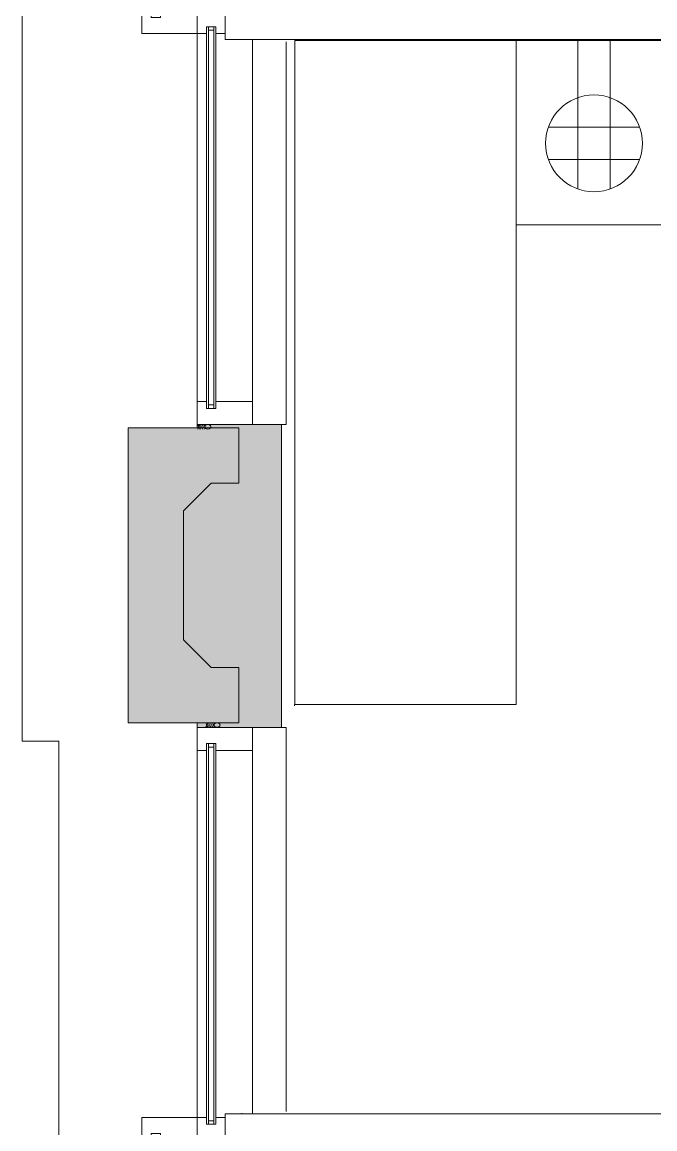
# Model space of a CAD drawing. Header units: inches. Extents: x 1 to 4637, y -664 to 702.
# Drawn here: x 1023 to 1091.6, y 317.4 to 437.4 of the extents above; entities that cross this region are included whole.
import ezdxf

# ---------------------------------------------------------------- set-up
doc = ezdxf.new("R2010")
doc.units = ezdxf.units.IN
doc.header["$MEASUREMENT"] = 0
for name, color, linetype, lineweight in [('A-ANNO-NOTE', 131, 'Continuous', 20), ('A-WALL', 113, 'Continuous', 50), ('B-BASE', 7, 'Continuous', 9), ('I-FURN', 30, 'Continuous', 9), ('I-WALL', 2, 'Continuous', 9), ('NABCA_dwg', 8, 'Continuous', 9), ('NB-ROD-SEAL', 7, 'Continuous', 9), ('NB-WIND-EXT', 7, 'Continuous', 9), ('NB-WIND-MULL', 7, 'Continuous', 9), ('NB-WIND-SILL', 7, 'Continuous', 9)]:
    doc.layers.add(name, color=color, linetype=linetype, lineweight=lineweight)

# ---------------------------------------------------------------- blocks, each defined once
blk = doc.blocks.new('Desk - Group 3 - No Side Chairs-V10-New Construction - Tel_Data_Elec Plan')
at = {"layer": 'I-FURN'}
for p, q in [((0, 0), (0, -48)), ((20, -48), (20, 0)), ((72, -48), (0, -48)), ((0, -48), (0, -72)), ((0, -48), (20, -48)), ((72, -72), (72, -48)), ((0, -72), (72, -72))]:
    blk.add_line(p, q, dxfattribs=at)
blk = doc.blocks.new('NABCA_dwg_MA-2900-8th-120718_dwg-2391440-New Construction - Test Fit Plan-2421454-New Construction - Tel_Data_Elec Plan')
at = {"layer": 'B-BASE'}
blk.add_hatch(color=256, dxfattribs=at).paths.add_polyline_path([(-8350.09, -2879.58), (-8350.09, -2846.73), (-8359.21, -2846.73), (-8359.21, -2847.08), (-8366.71, -2847.08), (-8366.71, -2879.08), (-8359.21, -2879.08), (-8359.21, -2879.58), (-8359.09, -2879.58)], flags=0)
for p, q in [((-8350.09, -2879.58), (-8354.71, -2879.58)), ((-8358.01, -2881.7), (-8357.41, -2881.7)), ((-8353.21, -2921.22), (-8353.21, -2882.08)), ((-8354.4, -2921.4), (-8354.4, -2921.47)), ((-8357.41, -2922.23), (-8358.01, -2922.23))]:
    blk.add_line(p, q, dxfattribs=at)
at = {"layer": 'B-BASE', "flags": 128}
for points in [[(-5935.21, -3896.6), (-5935.21, -3904.1), (-8374.21, -3904.1), (-8374.21, -2881.08), (-8378.21, -2881.08), (-8378.21, -2538.1), (-5818.21, -2538.1), (-5818.21, -2548.1)], [(-8353.21, -2846.73), (-8350.09, -2846.73), (-8350.09, -2879.58), (-8349.59, -2879.58), (-8349.59, -2921.22)], [(-8359.21, -2981.85), (-8359.21, -2882.08), (-8358.21, -2882.08), (-8358.21, -2881.33), (-8357.21, -2881.33), (-8357.21, -2882.08), (-8353.21, -2882.08), (-8353.21, -2879.58), (-8359.21, -2879.58), (-8359.21, -2882.08)], [(-8365.21, -2981.85), (-8365.21, -2924.35), (-8364.21, -2924.35), (-8364.21, -2923.6), (-8363.21, -2923.6), (-8363.21, -2924.35), (-8359.21, -2924.35), (-8359.21, -2921.85), (-8365.21, -2921.85), (-8365.21, -2924.35)], [(-8356.21, -2924.35), (-8359.21, -2924.35), (-8359.21, -2921.85), (-8358.21, -2921.85), (-8358.21, -2922.6), (-8357.21, -2922.6), (-8357.21, -2921.85), (-8356.21, -2921.85)]]:
    blk.add_lwpolyline(points, dxfattribs=at)
for points in [[(-8366.71, -2847.08), (-8359.21, -2847.08), (-8359.21, -2846.73), (-8350.09, -2846.73), (-8350.09, -2879.58), (-8359.21, -2879.58), (-8359.21, -2879.08), (-8366.71, -2879.08)], [(-8360.71, -2863.08), (-8360.71, -2870.08), (-8357.71, -2873.08), (-8354.71, -2873.08), (-8354.71, -2879.08), (-8366.71, -2879.08), (-8366.71, -2863.08), (-8366.71, -2847.08), (-8354.71, -2847.08), (-8354.71, -2853.08), (-8357.71, -2853.08), (-8360.71, -2856.08)]]:
    blk.add_lwpolyline(points, close=True, dxfattribs=at)
at = {"layer": 'B-BASE'}
for centre in [(-8358.63, -2879.31), (-8358.5, -2879.31), (-8358.33, -2879.31), (-8358.13, -2879.31), (-8357.91, -2879.31)]:
    blk.add_arc(centre, 0.419, 320.0218, 33.3522, dxfattribs=at)
blk.add_ellipse((-8357.07, -2879.32), major_axis=(0.333, 0), ratio=0.724983, dxfattribs=at)
at = {"layer": 'NB-ROD-SEAL'}
for centre in [(-8359.51, -2847), (-8359.37, -2847), (-8359.2, -2847), (-8359.01, -2847), (-8358.78, -2847)]:
    blk.add_arc(centre, 0.419, 326.6478, 39.9782, dxfattribs=at)
blk.add_ellipse((-8358.07, -2846.98), major_axis=(0.333, 0), ratio=0.724983, dxfattribs=at)
at = {"layer": 'NB-WIND-EXT'}
for p, q in [((-8358.01, -2803.6), (-8358.01, -2844.98)), ((-8357.41, -2803.98), (-8358.01, -2803.98)), ((-8357.41, -2803.6), (-8357.41, -2844.98)), ((-8358.21, -2804.35), (-8358.21, -2844.98)), ((-8357.21, -2804.35), (-8357.21, -2844.98)), ((-8358.01, -2844.6), (-8357.41, -2844.6)), ((-8358.01, -2922.6), (-8358.01, -2881.33)), ((-8357.41, -2922.6), (-8357.41, -2881.33)), ((-8357.21, -2921.85), (-8357.21, -2881.33))]:
    blk.add_line(p, q, dxfattribs=at)
at = {"layer": 'NB-WIND-EXT', "flags": 128}
blk.add_lwpolyline([(-8358.21, -2881.33), (-8358.21, -2921.85), (-8358.21, -2882.08)], dxfattribs=at)
at = {"layer": 'NB-WIND-MULL', "flags": 128}
for points in [[(-8365.21, -2801.85), (-8364.21, -2801.85), (-8364.21, -2802.6), (-8363.21, -2802.6), (-8363.21, -2801.85), (-8359.21, -2801.85), (-8359.21, -2804.35), (-8365.21, -2804.35)], [(-8359.21, -2844.23), (-8358.21, -2844.23), (-8358.21, -2844.98), (-8357.21, -2844.98), (-8357.21, -2844.23), (-8353.21, -2844.23), (-8353.21, -2846.73), (-8359.21, -2846.73)]]:
    blk.add_lwpolyline(points, close=True, dxfattribs=at)
blk.add_lwpolyline([(-8356.21, -2801.85), (-8359.21, -2801.85), (-8359.21, -2804.35), (-8358.21, -2804.35), (-8358.21, -2803.6), (-8357.21, -2803.6), (-8357.21, -2804.35), (-8356.21, -2804.35)], dxfattribs=at)
at = {"layer": 'NB-WIND-SILL'}
for p, q in [((-8359.21, -2804.35), (-8359.21, -2844.23)), ((-8353.21, -2844.23), (-8353.21, -2805.24))]:
    blk.add_line(p, q, dxfattribs=at)
at = {"layer": 'NB-WIND-SILL', "flags": 128}
blk.add_lwpolyline([(-8349.59, -2805.24), (-8349.59, -2846.73), (-8350.09, -2846.73)], dxfattribs=at)
blk = doc.blocks.new('NABCA_dwg-2391440-New Construction - Tel_Data_Elec Plan')
at = {"layer": 'A-WALL', "color": 250, "lineweight": 20}
for p, q in [((1749.27, 435.51), (1749.27, 435.26)), ((1749.27, 319.28), (1749.27, 319.03))]:
    blk.add_line(p, q, dxfattribs=at)
at = {"layer": 'I-FURN', "color": 7}
blk.add_line((1753.82, 363.42), (1753.82, 363.26), dxfattribs=at)
blk.add_blockref('NABCA_dwg_MA-2900-8th-120718_dwg-2391440-New Construction - Test Fit Plan-2421454-New Construction - Tel_Data_Elec Plan', (10102.48, 3240.5))

msp = doc.modelspace()

# ---------------------------------------------------------------- linework, layer by layer
at = {"layer": 'A-ANNO-NOTE'}
for p, q in [((1083.3, 435.51), (1083.3, 419.31)), ((1086.78, 435.51), (1086.78, 419.31)), ((1080.09, 426), (1089.99, 426)), ((1080.09, 422.52), (1089.99, 422.52))]:
    msp.add_line(p, q, dxfattribs=at)
msp.add_circle((1085.04, 424.26), 5.25, dxfattribs=at)
at = {"layer": 'I-WALL', "color": 250, "lineweight": 20}
for p, q in [((1045.04, 439.01), (1045.04, 435.51)), ((1045.04, 435.51), (1195.29, 435.51)), ((1195.29, 319.03), (1045.04, 319.03)), ((1045.04, 319.03), (1045.04, 315.53))]:
    msp.add_line(p, q, dxfattribs=at)

# ---------------------------------------------------------------- block references
at = {"layer": 'I-FURN', "rotation": 269.9999999999997}
msp.add_blockref('Desk - Group 3 - No Side Chairs-V10-New Construction - Tel_Data_Elec Plan', (1124.59, 435.42), dxfattribs=at)
at = {"layer": 'NABCA_dwg', "color": 7}
msp.add_blockref('NABCA_dwg-2391440-New Construction - Tel_Data_Elec Plan', (-701.24, 0), dxfattribs=at)

doc.saveas('drawing.dxf')
